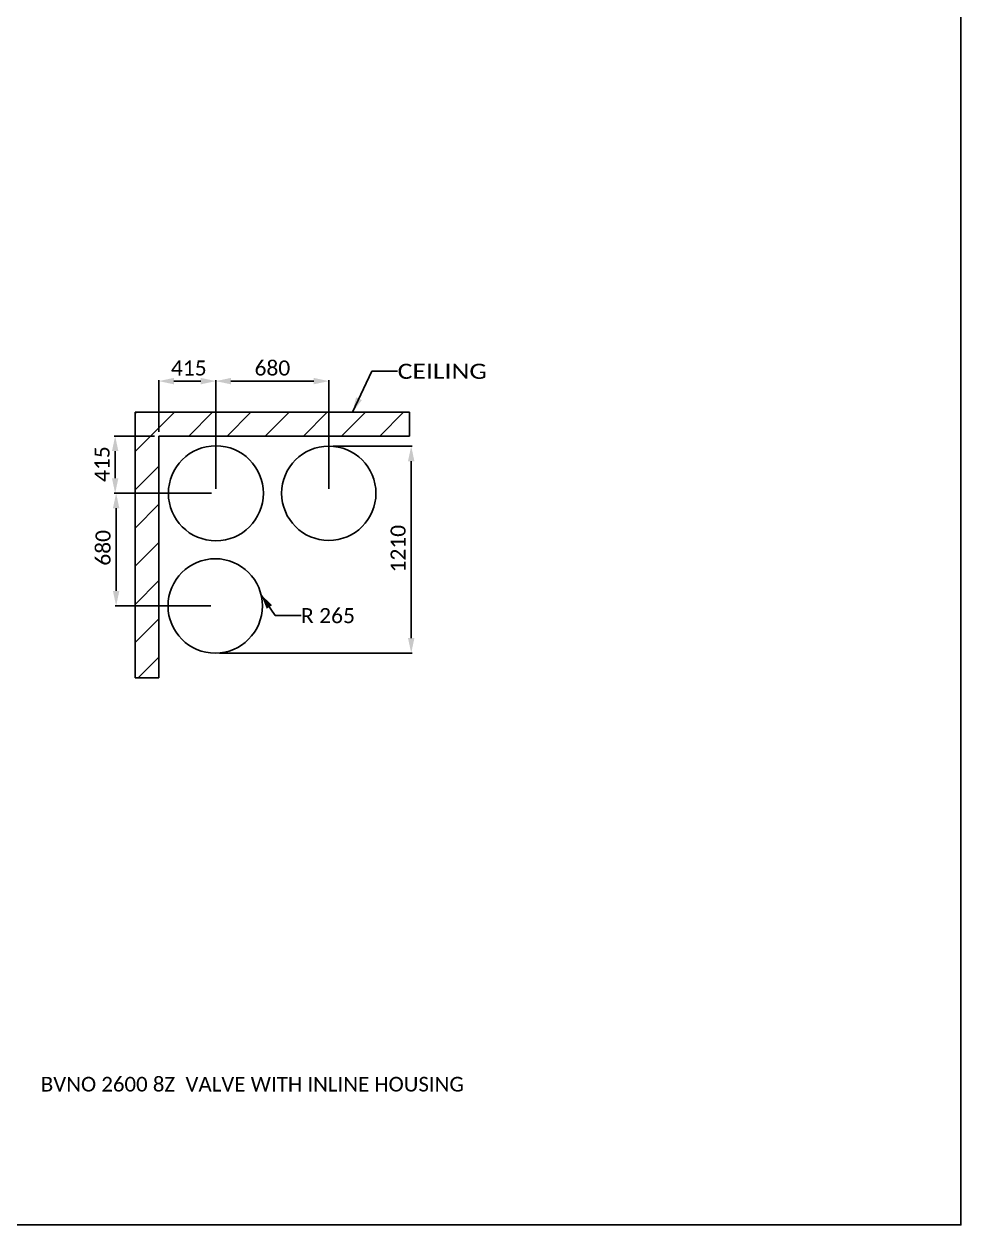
# Model space of a CAD drawing. Header units: millimetres. Extents: x 374 to 5899, y -2909 to 2000.
# Drawn here: x 4447 to 5899, y -2909 to -1047 of the extents above; entities that cross this region are included whole.
import ezdxf
from ezdxf.enums import TextEntityAlignment as Align

# ---------------------------------------------------------------- set-up
doc = ezdxf.new("R2010")
doc.units = ezdxf.units.MM
doc.header["$LTSCALE"] = 154
doc.header["$PDMODE"] = 3
doc.header["$PDSIZE"] = 8
doc.layers.get('0').update_dxf_attribs({"linetype": 'CONTINUOUS'})
doc.layers.get('Defpoints').update_dxf_attribs({"linetype": 'CONTINUOUS'})
doc.styles.get("Standard").update_dxf_attribs({"font": 'calibri.ttf'})
doc.dimstyles.new('DIMSTYLE_1', dxfattribs={"dimtxt": 23.333333, "dimasz": 23.333333, "dimexe": 1.5, "dimexo": 1, "dimgap": 0.875, "dimtad": 1, "dimdsep": 46, "dimtxsty": 'Standard', "dimblk": '_FILLED', "dimblk1": '_FILLED', "dimblk2": '_FILLED', "dimcen": 0.09, "dimazin": 2, "dimtp": 0.01, "dimtm": 0.01, "dimtfac": 1, "dimtofl": 0, "dimtmove": 0, "dimatfit": 3, "dimldrblk": '_FILLED', "dimfxl": 1, "dimtolj": 1, "dimarcsym": 0})
doc.dimstyles.get("Standard").update_dxf_attribs({"dimtxt": 23.333333, "dimasz": 23.333333, "dimexe": 1.5, "dimexo": 1, "dimtad": 1, "dimdsep": 46, "dimtxsty": 'Standard', "dimblk": '_FILLED', "dimblk1": '_FILLED', "dimblk2": '_FILLED', "dimcen": 0.09, "dimazin": 2, "dimtol": 1, "dimtp": 0.01, "dimtm": 0.01, "dimtfac": 1, "dimtofl": 0, "dimtmove": 0, "dimatfit": 3, "dimldrblk": '_FILLED', "dimfxl": 1, "dimtolj": 1, "dimarcsym": 0})

# ---------------------------------------------------------------- blocks, each defined once
blk = doc.blocks.new('_FILLED')
at = {"color": 0, "linetype": 'ByBlock'}
blk.add_solid([(0, 0), (-1, 0.214), (-1, -0.214)], dxfattribs=at)
blk = doc.blocks.new('*D424')
at = {"color": 0, "linetype": 'Continuous', "lineweight": -2}
for p, q in [((4649, -1686.2), (4586.5, -1686.2)), ((4588, -1709.5), (4588, -1751.6)), ((4737.5, -1774.9), (4586.5, -1774.9))]:
    blk.add_line(p, q, dxfattribs=at)
at = {"layer": 'Defpoints', "color": 0}
for p in [(4650, -1686.2), (4588, -1774.9), (4738.5, -1774.9)]:
    blk.add_point(p, dxfattribs=at)
at = {"color": 0, "linetype": 'ByBlock', "lineweight": -2, "xscale": 23.3333333333, "yscale": 23.3333333333, "zscale": 23.3333333333}
for p, rotation in [((4588, -1686.2), 90), ((4588, -1774.9), 270)]:
    blk.add_blockref('_FILLED', p, dxfattribs=dict(at, rotation=rotation))
at = {"color": 0, "insert": (4556, -1729.7), "char_height": 23.333, "attachment_point": 2, "rotation": 90, "line_spacing_factor": 0.9}
blk.add_mtext('\\A1;\\A1;415', dxfattribs=at)
blk = doc.blocks.new('*D425')
at = {"color": 0, "linetype": 'Continuous', "lineweight": -2}
for p, q in [((4655.7, -1679.5), (4655.7, -1599.5)), ((4679, -1601), (4720.8, -1601)), ((4744.1, -1768.2), (4744.1, -1599.5))]:
    blk.add_line(p, q, dxfattribs=at)
at = {"layer": 'Defpoints', "color": 0}
for p in [(4744.1, -1601), (4655.7, -1680.5), (4744.1, -1769.2)]:
    blk.add_point(p, dxfattribs=at)
at = {"color": 0, "linetype": 'ByBlock', "lineweight": -2, "xscale": 23.3333333333, "yscale": 23.3333333333, "zscale": 23.3333333333, "rotation": 180}
blk.add_blockref('_FILLED', (4655.7, -1601), dxfattribs=at)
at = {"color": 0, "linetype": 'ByBlock', "lineweight": -2, "xscale": 23.3333333333, "yscale": 23.3333333333, "zscale": 23.3333333333}
blk.add_blockref('_FILLED', (4744.1, -1601), dxfattribs=at)
at = {"color": 0, "insert": (4702.1, -1569), "char_height": 23.333, "attachment_point": 2, "line_spacing_factor": 0.9}
blk.add_mtext('\\A1;\\A1;415', dxfattribs=at)
blk = doc.blocks.new('*D426')
at = {"color": 0, "linetype": 'Continuous', "lineweight": -2}
for p, q in [((4744.1, -1768.2), (4744.1, -1599.5)), ((4767.5, -1601), (4895.8, -1601)), ((4919.1, -1768.2), (4919.1, -1599.5))]:
    blk.add_line(p, q, dxfattribs=at)
at = {"layer": 'Defpoints', "color": 0}
for p in [(4919.1, -1601), (4744.1, -1769.2), (4919.1, -1769.2)]:
    blk.add_point(p, dxfattribs=at)
at = {"color": 0, "linetype": 'ByBlock', "lineweight": -2, "xscale": 23.3333333333, "yscale": 23.3333333333, "zscale": 23.3333333333, "rotation": 180}
blk.add_blockref('_FILLED', (4744.1, -1601), dxfattribs=at)
at = {"color": 0, "linetype": 'ByBlock', "lineweight": -2, "xscale": 23.3333333333, "yscale": 23.3333333333, "zscale": 23.3333333333}
blk.add_blockref('_FILLED', (4919.1, -1601), dxfattribs=at)
at = {"color": 0, "insert": (4831.7, -1569), "char_height": 23.333, "attachment_point": 2, "line_spacing_factor": 0.9}
blk.add_mtext('\\A1;\\A1;680', dxfattribs=at)
blk = doc.blocks.new('*D427')
at = {"color": 0, "linetype": 'Continuous', "lineweight": -2}
for p, q in [((4737.5, -1774.9), (4588, -1774.9)), ((4589.5, -1798.2), (4589.5, -1926.2)), ((4736.4, -1949.6), (4588, -1949.6))]:
    blk.add_line(p, q, dxfattribs=at)
at = {"layer": 'Defpoints', "color": 0}
for p in [(4738.5, -1774.9), (4589.5, -1949.6), (4737.4, -1949.6)]:
    blk.add_point(p, dxfattribs=at)
at = {"color": 0, "linetype": 'ByBlock', "lineweight": -2, "xscale": 23.3333333333, "yscale": 23.3333333333, "zscale": 23.3333333333}
for p, rotation in [((4589.5, -1774.9), 90), ((4589.5, -1949.6), 270)]:
    blk.add_blockref('_FILLED', p, dxfattribs=dict(at, rotation=rotation))
at = {"color": 0, "insert": (4557.5, -1859.5), "char_height": 23.333, "attachment_point": 2, "rotation": 90, "line_spacing_factor": 0.9}
blk.add_mtext('\\A1;\\A1;680', dxfattribs=at)
blk = doc.blocks.new('*D431')
at = {"color": 0, "linetype": 'Continuous', "lineweight": -2}
for p, q in [((4925.8, -1701.8), (5048.4, -1701.8)), ((5046.9, -1999.4), (5046.9, -1725.1)), ((4749.7, -2022.7), (5048.4, -2022.7))]:
    blk.add_line(p, q, dxfattribs=at)
at = {"layer": 'Defpoints', "color": 0}
for p in [(4924.8, -1701.8), (5046.9, -1701.8), (4748.7, -2022.7)]:
    blk.add_point(p, dxfattribs=at)
at = {"color": 0, "linetype": 'ByBlock', "lineweight": -2, "xscale": 23.3333333333, "yscale": 23.3333333333, "zscale": 23.3333333333}
for p, rotation in [((5046.9, -1701.8), 90), ((5046.9, -2022.7), 270)]:
    blk.add_blockref('_FILLED', p, dxfattribs=dict(at, rotation=rotation))
at = {"color": 0, "insert": (5014.9, -1860.8), "char_height": 23.333, "attachment_point": 2, "rotation": 90, "line_spacing_factor": 0.9}
blk.add_mtext('\\A1;\\A1;1210', dxfattribs=at)

msp = doc.modelspace()

# ---------------------------------------------------------------- hatches: boundary and pattern name
h = msp.add_hatch()
h.set_pattern_fill('ANSI31', color=256, style=0, pattern_type=2)
h.set_pattern_definition([(45, (2405.006, -2562.31), (-29.6059, 29.6059), [])])
h.paths.add_polyline_path([(4618.809, -2061.06), (4618.809, -1686.202), (4618.809, -1649.323), (5044.215, -1649.323), (5044.215, -1686.202), (4655.689, -1686.202), (4655.689, -2061.06)])

# ---------------------------------------------------------------- linework, layer by layer
at = {"linetype": 'Continuous'}
for p, q in [((4618.809, -1649.323), (5044.215, -1649.323)), ((4618.809, -1686.202), (4618.809, -1649.323)), ((5044.215, -1649.323), (5044.215, -1686.202)), ((4618.809, -2061.06), (4618.809, -1686.202)), ((5044.215, -1686.202), (4655.689, -1686.202)), ((4655.689, -1686.202), (4655.689, -2061.06)), ((4655.689, -2061.06), (4618.809, -2061.06))]:
    msp.add_line(p, q, dxfattribs=at)
msp.add_lwpolyline([(2989.56, -27.027), (5899.099, -27.027), (5899.099, -2909.27), (2989.56, -2909.27)], close=True)
for centre, radius in [((4744.128, -1774.917), 73.637), ((4919.143, -1774.917), 73.109), ((4743.079, -1949.554), 73.154)]:
    msp.add_circle(centre, radius, dxfattribs=at)

# ---------------------------------------------------------------- texts
for s, width, p, p2 in [('CEILING', 1.167433, (5025.873, -1597.443), (5164.148, -1597.443)), ('R 265', 0.99355, (4876.08, -1976.249), (4959.699, -1976.249))]:
    msp.add_text(s, height=23.3333, dxfattribs=dict(at, width=width)).set_placement(p, p2, align=Align.FIT)
at = {"color": 0, "linetype": 'Continuous'}
msp.add_text('BVNO 2600 8Z  VALVE WITH INLINE HOUSING ', height=22.75, dxfattribs=at).set_placement((4472.71, -2702.377), (4472.71, -2702.377), align=Align.FIT)

# ---------------------------------------------------------------- dimensions: what is measured, and where the dimension line sits
at = {"linetype": 'Continuous'}
for base, p1, p2, text, picture, middle in [((4744.128, -1601), (4655.689, -1680.535), (4744.128, -1769.25), '\\A1;415', '*D425', (4702.135, -1601)), ((4919.143, -1601), (4744.128, -1769.25), (4919.143, -1769.25), '\\A1;680', '*D426', (4831.705, -1601))]:
    dim = msp.add_linear_dim(base=base, p1=p1, p2=p2, text=text, dimstyle='DIMSTYLE_1', override={"dimtxsty": 'Standard'}, dxfattribs=at)
    dim.commit()
    dim.dimension.update_dxf_attribs({"geometry": picture, "text_midpoint": middle, "dimtype": 160})
for base, p1, p2, angle, text, picture, middle in [((4587.956, -1774.917), (4650.022, -1686.202), (4738.461, -1774.917), 270, '\\A1;415', '*D424', (4587.956, -1729.742)), ((5046.893, -1701.808), (4748.745, -2022.708), (4924.81, -1701.808), 90, '\\A1;1210', '*D431', (5046.893, -1860.837)), ((4589.516, -1949.554), (4738.461, -1774.917), (4737.412, -1949.554), 270, '\\A1;680', '*D427', (4589.516, -1859.49))]:
    dim = msp.add_linear_dim(base=base, p1=p1, p2=p2, angle=angle, text=text, dimstyle='DIMSTYLE_1', override={"dimtxsty": 'Standard'}, dxfattribs=at)
    dim.commit()
    dim.dimension.update_dxf_attribs({"geometry": picture, "text_midpoint": middle, "dimtype": 160})

# ---------------------------------------------------------------- leaders
for points in [[(4955.969, -1649.323), (4985.873, -1585.776), (5025.873, -1585.776)], [(4814.055, -1931.835), (4836.08, -1964.582), (4876.08, -1964.582)]]:
    msp.add_leader(points, dimstyle='Standard', override={"dimtad": 0}, dxfattribs=at)

doc.saveas('drawing.dxf')
